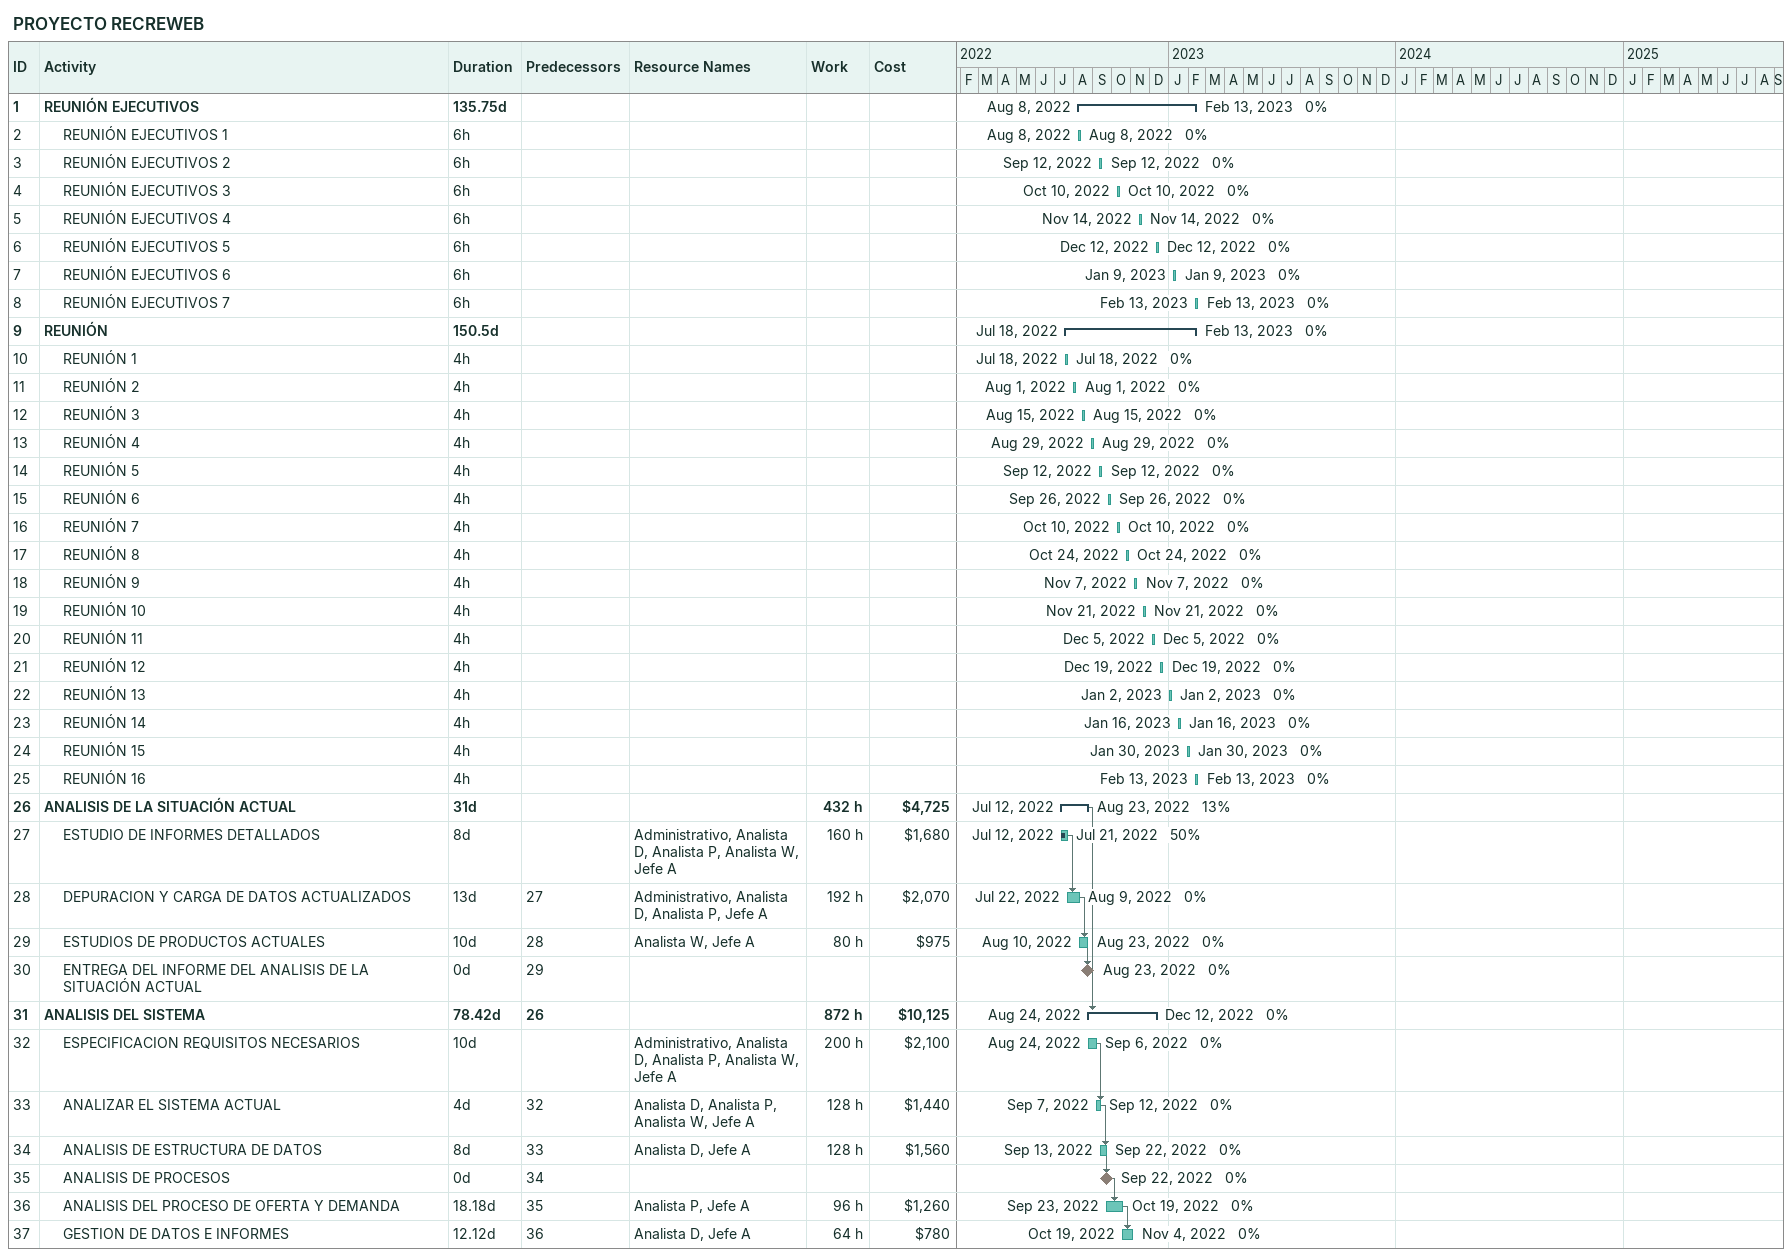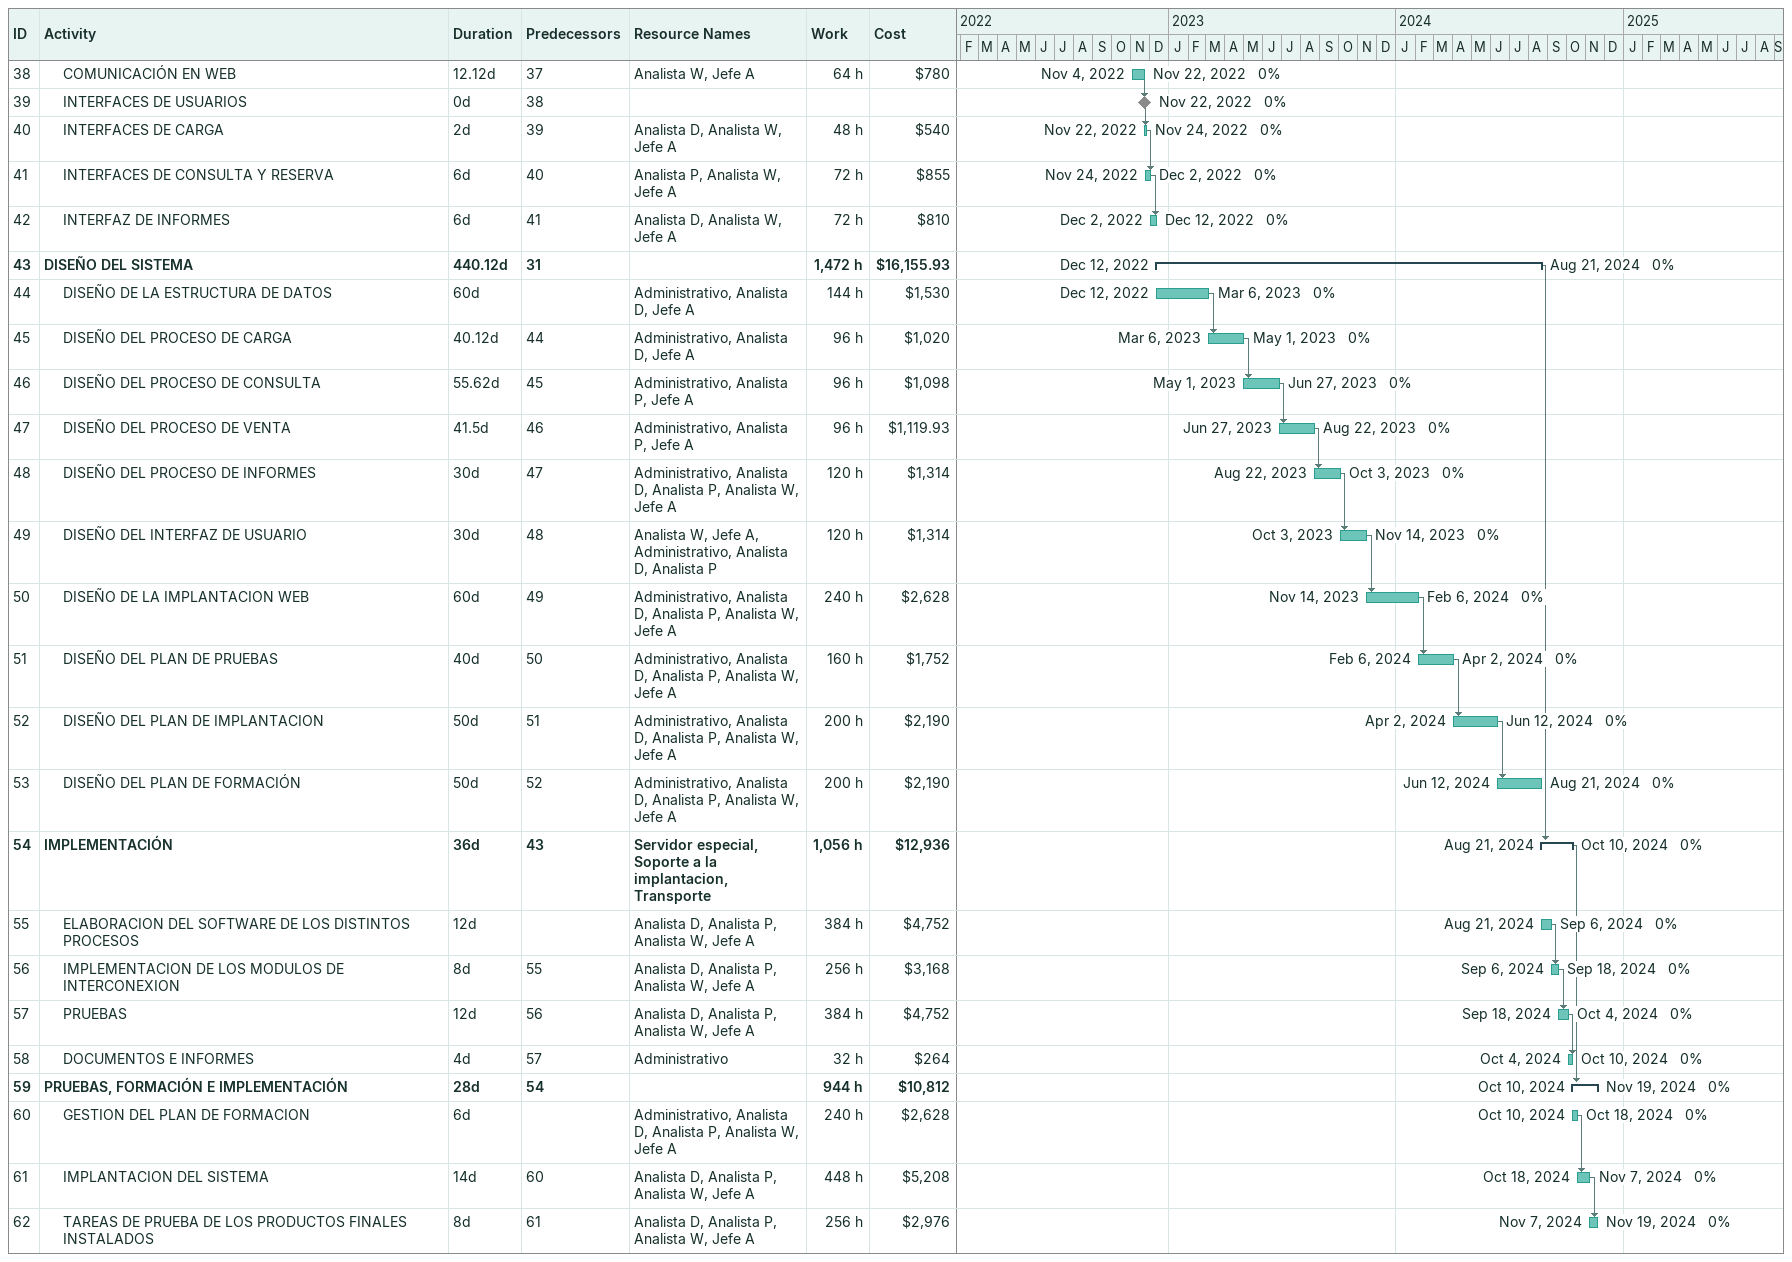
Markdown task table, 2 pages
PROYECTO RECREWEB

| ID | Level | Task | Duration | Start | Finish | Predecessors | Resources | % complete | Work (h) | Cost ($) |
|---|---|---|---|---|---|---|---|---|---|---|
| 1 | 1 | **REUNIÓN EJECUTIVOS** | 135.75d | 2022-08-08 | 2023-02-13 |  |  | 0 |  |  |
| 2 | 2 | REUNIÓN EJECUTIVOS 1 | 6h | 2022-08-08 | 2022-08-08 |  |  | 0 |  |  |
| 3 | 2 | REUNIÓN EJECUTIVOS 2 | 6h | 2022-09-12 | 2022-09-12 |  |  | 0 |  |  |
| 4 | 2 | REUNIÓN EJECUTIVOS 3 | 6h | 2022-10-10 | 2022-10-10 |  |  | 0 |  |  |
| 5 | 2 | REUNIÓN EJECUTIVOS 4 | 6h | 2022-11-14 | 2022-11-14 |  |  | 0 |  |  |
| 6 | 2 | REUNIÓN EJECUTIVOS 5 | 6h | 2022-12-12 | 2022-12-12 |  |  | 0 |  |  |
| 7 | 2 | REUNIÓN EJECUTIVOS 6 | 6h | 2023-01-09 | 2023-01-09 |  |  | 0 |  |  |
| 8 | 2 | REUNIÓN EJECUTIVOS 7 | 6h | 2023-02-13 | 2023-02-13 |  |  | 0 |  |  |
| 9 | 1 | **REUNIÓN** | 150.5d | 2022-07-18 | 2023-02-13 |  |  | 0 |  |  |
| 10 | 2 | REUNIÓN 1 | 4h | 2022-07-18 | 2022-07-18 |  |  | 0 |  |  |
| 11 | 2 | REUNIÓN 2 | 4h | 2022-08-01 | 2022-08-01 |  |  | 0 |  |  |
| 12 | 2 | REUNIÓN 3 | 4h | 2022-08-15 | 2022-08-15 |  |  | 0 |  |  |
| 13 | 2 | REUNIÓN 4 | 4h | 2022-08-29 | 2022-08-29 |  |  | 0 |  |  |
| 14 | 2 | REUNIÓN 5 | 4h | 2022-09-12 | 2022-09-12 |  |  | 0 |  |  |
| 15 | 2 | REUNIÓN 6 | 4h | 2022-09-26 | 2022-09-26 |  |  | 0 |  |  |
| 16 | 2 | REUNIÓN 7 | 4h | 2022-10-10 | 2022-10-10 |  |  | 0 |  |  |
| 17 | 2 | REUNIÓN 8 | 4h | 2022-10-24 | 2022-10-24 |  |  | 0 |  |  |
| 18 | 2 | REUNIÓN 9 | 4h | 2022-11-07 | 2022-11-07 |  |  | 0 |  |  |
| 19 | 2 | REUNIÓN 10 | 4h | 2022-11-21 | 2022-11-21 |  |  | 0 |  |  |
| 20 | 2 | REUNIÓN 11 | 4h | 2022-12-05 | 2022-12-05 |  |  | 0 |  |  |
| 21 | 2 | REUNIÓN 12 | 4h | 2022-12-19 | 2022-12-19 |  |  | 0 |  |  |
| 22 | 2 | REUNIÓN 13 | 4h | 2023-01-02 | 2023-01-02 |  |  | 0 |  |  |
| 23 | 2 | REUNIÓN 14 | 4h | 2023-01-16 | 2023-01-16 |  |  | 0 |  |  |
| 24 | 2 | REUNIÓN 15 | 4h | 2023-01-30 | 2023-01-30 |  |  | 0 |  |  |
| 25 | 2 | REUNIÓN 16 | 4h | 2023-02-13 | 2023-02-13 |  |  | 0 |  |  |
| 26 | 1 | **ANALISIS DE LA SITUACIÓN ACTUAL** | 31d | 2022-07-12 | 2022-08-23 |  |  | 13 | 432 | 4725 |
| 27 | 2 | ESTUDIO DE INFORMES DETALLADOS | 8d | 2022-07-12 | 2022-07-21 |  | Administrativo, Analista D, Analista P, Analista W, Jefe A | 50 | 160 | 1680 |
| 28 | 2 | DEPURACION Y CARGA DE DATOS ACTUALIZADOS | 13d | 2022-07-22 | 2022-08-09 | 27 | Administrativo, Analista D, Analista P, Jefe A | 0 | 192 | 2070 |
| 29 | 2 | ESTUDIOS DE PRODUCTOS ACTUALES | 10d | 2022-08-10 | 2022-08-23 | 28 | Analista W, Jefe A | 0 | 80 | 975 |
| 30 | 2 | ENTREGA DEL INFORME DEL ANALISIS DE LA SITUACIÓN ACTUAL | 0d | 2022-08-23 | 2022-08-23 | 29 |  | 0 |  |  |
| 31 | 1 | **ANALISIS DEL SISTEMA** | 78.42d | 2022-08-24 | 2022-12-12 | 26 |  | 0 | 872 | 10125 |
| 32 | 2 | ESPECIFICACION REQUISITOS NECESARIOS | 10d | 2022-08-24 | 2022-09-06 |  | Administrativo, Analista D, Analista P, Analista W, Jefe A | 0 | 200 | 2100 |
| 33 | 2 | ANALIZAR EL SISTEMA ACTUAL | 4d | 2022-09-07 | 2022-09-12 | 32 | Analista D, Analista P, Analista W, Jefe A | 0 | 128 | 1440 |
| 34 | 2 | ANALISIS DE ESTRUCTURA DE DATOS | 8d | 2022-09-13 | 2022-09-22 | 33 | Analista D, Jefe A | 0 | 128 | 1560 |
| 35 | 2 | ANALISIS DE PROCESOS | 0d | 2022-09-22 | 2022-09-22 | 34 |  | 0 |  |  |
| 36 | 2 | ANALISIS DEL PROCESO DE OFERTA Y DEMANDA | 18.18d | 2022-09-23 | 2022-10-19 | 35 | Analista P, Jefe A | 0 | 96 | 1260 |
| 37 | 2 | GESTION DE DATOS E INFORMES | 12.12d | 2022-10-19 | 2022-11-04 | 36 | Analista D, Jefe A | 0 | 64 | 780 |
| 38 | 2 | COMUNICACIÓN EN WEB | 12.12d | 2022-11-04 | 2022-11-22 | 37 | Analista W, Jefe A | 0 | 64 | 780 |
| 39 | 2 | INTERFACES DE USUARIOS | 0d | 2022-11-22 | 2022-11-22 | 38 |  | 0 |  |  |
| 40 | 2 | INTERFACES DE CARGA | 2d | 2022-11-22 | 2022-11-24 | 39 | Analista D, Analista W, Jefe A | 0 | 48 | 540 |
| 41 | 2 | INTERFACES DE CONSULTA Y RESERVA | 6d | 2022-11-24 | 2022-12-02 | 40 | Analista P, Analista W, Jefe A | 0 | 72 | 855 |
| 42 | 2 | INTERFAZ DE INFORMES | 6d | 2022-12-02 | 2022-12-12 | 41 | Analista D, Analista W, Jefe A | 0 | 72 | 810 |
| 43 | 1 | **DISEÑO DEL SISTEMA** | 440.12d | 2022-12-12 | 2024-08-21 | 31 |  | 0 | 1472 | 16155.93 |
| 44 | 2 | DISEÑO DE LA ESTRUCTURA DE DATOS | 60d | 2022-12-12 | 2023-03-06 |  | Administrativo, Analista D, Jefe A | 0 | 144 | 1530 |
| 45 | 2 | DISEÑO DEL PROCESO DE CARGA | 40.12d | 2023-03-06 | 2023-05-01 | 44 | Administrativo, Analista D, Jefe A | 0 | 96 | 1020 |
| 46 | 2 | DISEÑO DEL PROCESO DE CONSULTA | 55.62d | 2023-05-01 | 2023-06-27 | 45 | Administrativo, Analista P, Jefe A | 0 | 96 | 1098 |
| 47 | 2 | DISEÑO DEL PROCESO DE VENTA | 41.5d | 2023-06-27 | 2023-08-22 | 46 | Administrativo, Analista P, Jefe A | 0 | 96 | 1119.93 |
| 48 | 2 | DISEÑO DEL PROCESO DE INFORMES | 30d | 2023-08-22 | 2023-10-03 | 47 | Administrativo, Analista D, Analista P, Analista W, Jefe A | 0 | 120 | 1314 |
| 49 | 2 | DISEÑO DEL INTERFAZ DE USUARIO | 30d | 2023-10-03 | 2023-11-14 | 48 | Analista W, Jefe A, Administrativo, Analista D, Analista P | 0 | 120 | 1314 |
| 50 | 2 | DISEÑO DE LA IMPLANTACION WEB | 60d | 2023-11-14 | 2024-02-06 | 49 | Administrativo, Analista D, Analista P, Analista W, Jefe A | 0 | 240 | 2628 |
| 51 | 2 | DISEÑO DEL PLAN DE PRUEBAS | 40d | 2024-02-06 | 2024-04-02 | 50 | Administrativo, Analista D, Analista P, Analista W, Jefe A | 0 | 160 | 1752 |
| 52 | 2 | DISEÑO DEL PLAN DE IMPLANTACION | 50d | 2024-04-02 | 2024-06-12 | 51 | Administrativo, Analista D, Analista P, Analista W, Jefe A | 0 | 200 | 2190 |
| 53 | 2 | DISEÑO DEL PLAN DE FORMACIÓN | 50d | 2024-06-12 | 2024-08-21 | 52 | Administrativo, Analista D, Analista P, Analista W, Jefe A | 0 | 200 | 2190 |
| 54 | 1 | **IMPLEMENTACIÓN** | 36d | 2024-08-21 | 2024-10-10 | 43 | Servidor especial, Soporte a la implantacion, Transporte | 0 | 1056 | 12936 |
| 55 | 2 | ELABORACION DEL SOFTWARE DE LOS DISTINTOS PROCESOS | 12d | 2024-08-21 | 2024-09-06 |  | Analista D, Analista P, Analista W, Jefe A | 0 | 384 | 4752 |
| 56 | 2 | IMPLEMENTACION DE LOS MODULOS DE INTERCONEXION | 8d | 2024-09-06 | 2024-09-18 | 55 | Analista D, Analista P, Analista W, Jefe A | 0 | 256 | 3168 |
| 57 | 2 | PRUEBAS | 12d | 2024-09-18 | 2024-10-04 | 56 | Analista D, Analista P, Analista W, Jefe A | 0 | 384 | 4752 |
| 58 | 2 | DOCUMENTOS E INFORMES | 4d | 2024-10-04 | 2024-10-10 | 57 | Administrativo | 0 | 32 | 264 |
| 59 | 1 | **PRUEBAS, FORMACIÓN E IMPLEMENTACIÓN** | 28d | 2024-10-10 | 2024-11-19 | 54 |  | 0 | 944 | 10812 |
| 60 | 2 | GESTION DEL PLAN DE FORMACION | 6d | 2024-10-10 | 2024-10-18 |  | Administrativo, Analista D, Analista P, Analista W, Jefe A | 0 | 240 | 2628 |
| 61 | 2 | IMPLANTACION DEL SISTEMA | 14d | 2024-10-18 | 2024-11-07 | 60 | Analista D, Analista P, Analista W, Jefe A | 0 | 448 | 5208 |
| 62 | 2 | TAREAS DE PRUEBA DE LOS PRODUCTOS FINALES INSTALADOS | 8d | 2024-11-07 | 2024-11-19 | 61 | Analista D, Analista P, Analista W, Jefe A | 0 | 256 | 2976 |
